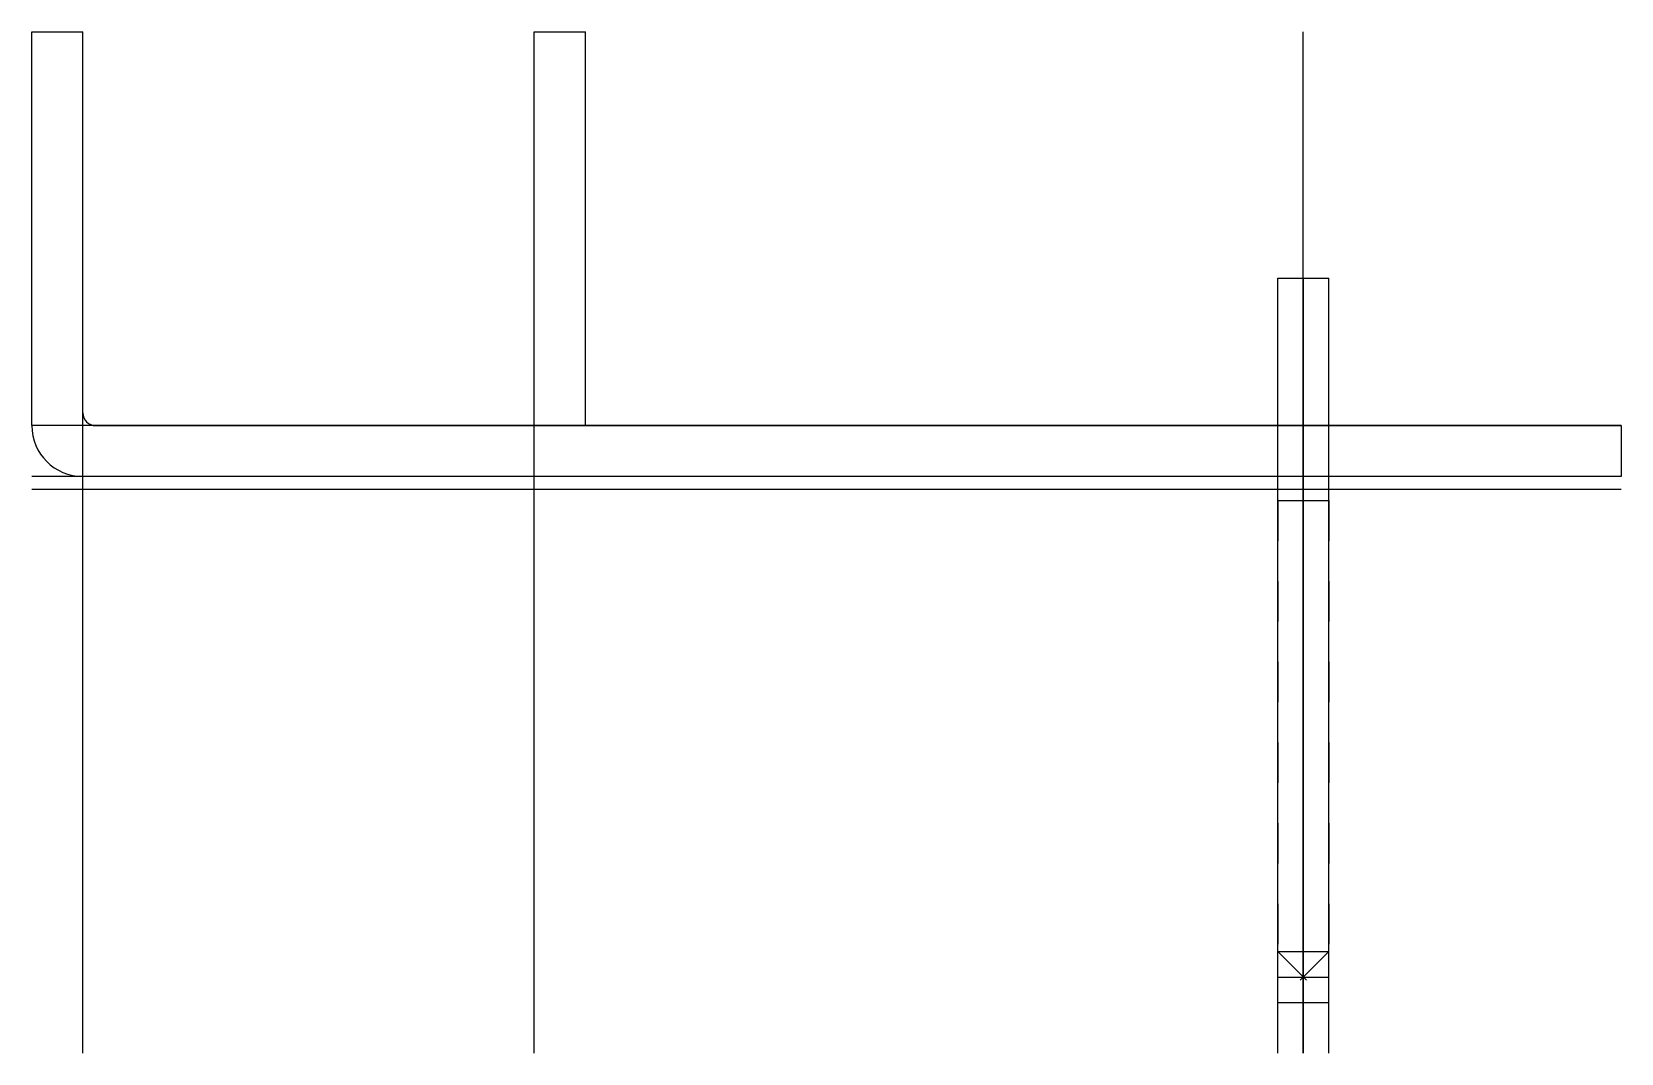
# Model space of a CAD drawing. Extents: x -8 to 242, y -89 to 72.
import ezdxf

# ---------------------------------------------------------------- set-up
doc = ezdxf.new("R2010")
doc.units = 0
doc.linetypes.add('CENTER', pattern=[28.575, 12.7, -6.35, 3.175, -6.35])
doc.linetypes.add('DASHED', pattern=[12.7, 6.35, -6.35])
doc.layers.get('0').update_dxf_attribs({"linetype": 'CONTINUOUS'})

msp = doc.modelspace()

# ---------------------------------------------------------------- linework, layer by layer
at = {"linetype": 'CONTINUOUS'}
for p, q in [((-8.04, 10), (-8.04, 72)), ((-8.04, 72), (0, 72)), ((0, -88.79), (0, 72)), ((0, 12), (0, 72)), ((71, -88.79), (71, 72)), ((71, 10), (71, 72)), ((71, 72), (79.04, 72)), ((79.04, 10), (79.04, 72)), ((191.96, -88.79), (191.96, 72)), ((187.96, 33.21), (195.96, 33.21)), ((187.96, -88.79), (187.96, 33.21)), ((191.96, 33.21), (191.96, -88.79)), ((195.96, -88.79), (195.96, 33.21)), ((241.96, 10), (-8.04, 10)), ((2, 10), (241.96, 10)), ((241.96, 10), (241.96, 2)), ((241.96, 2), (-8.04, 2)), ((-8.04, 0), (241.96, 0)), ((241.96, 2), (-0.04, 2)), ((187.96, -1.79), (195.96, -1.79)), ((187.96, -72.79), (195.96, -72.79)), ((187.96, -76.79), (195.96, -76.79)), ((187.96, -80.79), (195.96, -80.79))]:
    msp.add_line(p, q, dxfattribs=at)
at = {"linetype": 'CENTER'}
msp.add_line((191.96, 33.21), (191.96, -88.79), dxfattribs=at)
at = {"linetype": 'DASHED'}
for p, q in [((187.96, -1.79), (187.96, -72.79)), ((195.96, -1.79), (195.96, -72.79)), ((195.96, -72.79), (187.96, -80.79)), ((187.96, -72.79), (195.96, -80.79))]:
    msp.add_line(p, q, dxfattribs=at)
at = {"linetype": 'CONTINUOUS'}
for centre, radius in [((-0.04, 10), 8), ((2, 12), 2)]:
    msp.add_arc(centre, radius, 180, 270, dxfattribs=at)

doc.saveas('drawing.dxf')
